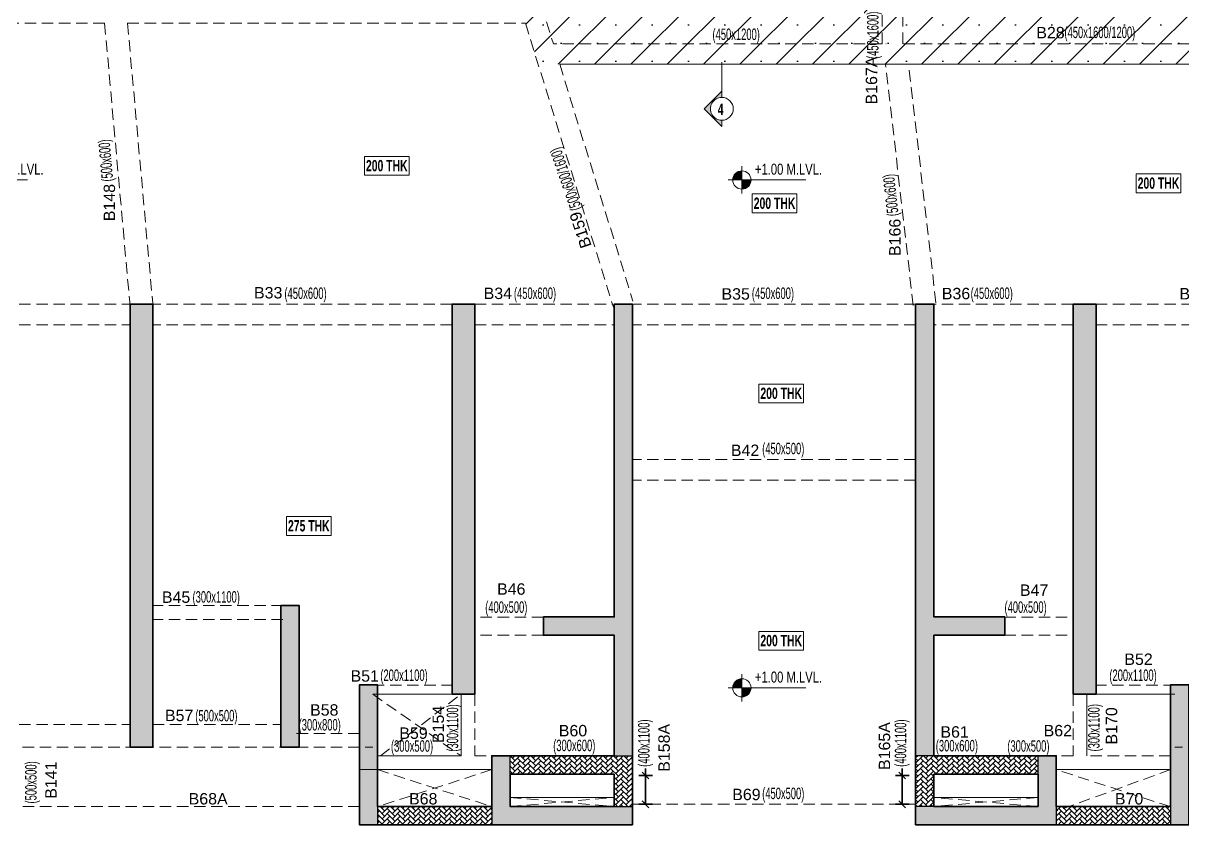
# Model space of a CAD drawing. Header units: millimetres. Extents: x 0 to 31858296, y -21599035 to 0.
# Drawn here: x 31804631 to 31830023, y -21468434 to -21450884 of the extents above; entities that cross this region are included whole.
import ezdxf
from ezdxf.enums import TextEntityAlignment as Align

# ---------------------------------------------------------------- set-up
doc = ezdxf.new("R2010")
doc.units = ezdxf.units.MM
doc.header["$LTSCALE"] = 1000
doc.header["$MEASUREMENT"] = 0
doc.header["$PDMODE"] = 3
doc.linetypes.add('HIDDEN', pattern=[0.375, 0.25, -0.125])
for name, color, linetype, lineweight in [('A-FLOR-IDEN', 11, 'Continuous', 9), ('A-HIDD-ABVE', 8, 'HIDDEN', 20), ('G-____-____-DIMS', 7, 'Continuous', 9), ('G-ANNO-SYMB', 1, 'Continuous', 9), ('S-BEAM', 7, 'Continuous', 18), ('S-BEAM-IDEN', 2, 'Continuous', 9), ('S-COL HATCH', 9, 'Continuous', 0), ('S-COLS', 5, 'Continuous', 35)]:
    doc.layers.add(name, color=color, linetype=linetype, lineweight=lineweight)
for name, color, linetype in [('Beam Nos', 7, 'Continuous'), ('changes', 7, 'Continuous'), ('HATCH', 8, 'Continuous'), ('S-CUTOUT', 1, 'Continuous')]:
    doc.layers.add(name, color=color, linetype=linetype)
doc.styles.add('SC-BBS1', font='SansSerif')
doc.styles.add('SOBHA', font='swisscl.ttf')
doc.styles.add('Swis721 LtCn BT', font='swisscl.ttf', dxfattribs={"width": 0.9, "height": 233.3551617873649})
doc.styles.add('Swis721 LtCn BT_1', font='swisscl.ttf', dxfattribs={"height": 239.9999999999999})
doc.styles.add('Swis721 LtCn BT_B', font='', dxfattribs={"width": 0.9, "height": 246.9183359013865})
doc.styles.get('Swis721 LtCn BT_B').set_extended_font_data('Swis721 LtCn BT', bold=True)
doc.dimstyles.new('S-100', dxfattribs={"dimscale": 100, "dimtxt": 2.5, "dimasz": 1.5, "dimexe": 1.5, "dimexo": 1.5, "dimgap": 0.1, "dimtad": 0, "dimdec": 0, "dimrnd": 0.0005, "dimzin": 0, "dimdsep": 46, "dimtxsty": 'SOBHA', "dimblk": 'OBLIQUE', "dimcen": 0.09, "dimclrd": 8, "dimclre": 8, "dimclrt": 6, "dimadec": 0, "dimazin": 0, "dimtfac": 1, "dimtdec": 0, "dimtofl": 0, "dimtmove": 0, "dimatfit": 3, "dimfxl": 1.5, "dimfxlon": 1, "dimtolj": 1, "dimtzin": 0, "dimlwd": -1, "dimlwe": -1, "dimarcsym": 0})
pattern_1 = [(45, (-31973973.82625524, 21015692.20858414), (0, 113.1370849898476), [240, -80]), (135, (-31973917.25771274, 21015748.77712664), (8.9e-15, 113.1370849898476), [240, -80])]
pattern_2 = [(45, (-31802317.49999953, 20729084.54824087), (0, 113.1370849898476), [240, -80]), (135, (-31802260.93145703, 20729141.11678337), (8.9e-15, 113.1370849898476), [240, -80])]

# ---------------------------------------------------------------- blocks, each defined once
blk = doc.blocks.new('Spot Elevations - M_Spot Elevation - Target Filled-23738-FIRST FLOOR  FRAMING PLAN _NTA_')
at = {"layer": 'G-____-____-DIMS'}
h = blk.add_hatch(color=256, dxfattribs=at)
edge = h.paths.add_edge_path(flags=0)
edge.add_line((1.6e-15, 0), (-1.999999999999998, 0))
edge.add_arc((-2.6e-15, 1.9e-15), 1.999999999999994, 90.00000000000023, 180.0000000000001, ccw=False)
edge.add_line((1.6e-15, 1.999999999999998), (1.6e-15, 0))
h = blk.add_hatch(color=256, dxfattribs=at)
edge = h.paths.add_edge_path(flags=0)
edge.add_line((1.6e-15, 0), (2.000000000000003, 0))
edge.add_arc((9e-15, -5.8e-15), 1.999999999999992, 269.9999999999993, 359.99999999999983, ccw=False)
edge.add_line((1.6e-15, -1.999999999999999), (1.6e-15, 0))
for p, q in [((1.9e-15, -2.999999999999999), (1.9e-15, 2.999999999999999)), ((-2.999999999999997, 0), (14, 0))]:
    blk.add_line(p, q, dxfattribs=at)
blk.add_circle((1.6e-15, 0), 2.000000000000001, dxfattribs=at)
blk = doc.blocks.new('Detail View - M_Section Head - Structural Type 1-785420-STILT FLOOR FRAMING PLAN')
at = {"layer": 'G-ANNO-SYMB'}
h = blk.add_hatch(color=9, dxfattribs=at)
edge = h.paths.add_edge_path(flags=0)
edge.add_line((-8.500000000000005, -4e-16), (-9.8556349186104, -4e-16))
edge.add_line((-9.8556349186104, 0), (-5.988771130054798, 3.866863788555649))
edge.add_line((-5.988771130054798, 3.866863788555649), (-2.121907341499162, -3.15e-14))
edge.add_line((-2.121907341499162, -3.21e-14), (-3.500000000000005, -3.77e-14))
edge.add_arc((-6.000000000000005, 1.5e-15), 2.499999999999998, 359.9999999999996, 540.0000000000001)
for p, q in [((-5.988771130054798, 3.866863788555649), (-9.8556349186104, -2.1e-15)), ((-5.988771130054798, 3.866863788555649), (-2.121907341499185, -8.5e-15)), ((-8.500000000000005, -4e-16), (-9.855634918610399, -4e-16)), ((-3.500000000000005, -8.8e-15), (-2.121907341499186, -8.8e-15))]:
    blk.add_line(p, q, dxfattribs=at)
at = {"layer": 'G-ANNO-SYMB', "color": 5}
for p, q in [((-5.988771130054798, 3.866863788555649), (-9.8556349186104, 0)), ((-2.121907341499162, -3.17e-14), (-5.988771130054798, 3.866863788555649)), ((-9.8556349186104, -4e-16), (-8.500000000000005, -4e-16)), ((-3.500000000000005, -3.77e-14), (4.242053689179703, -6e-15)), ((-3.500000000000005, -3.77e-14), (-2.121907341499162, -3.21e-14))]:
    blk.add_line(p, q, dxfattribs=at)
at = {"layer": 'G-ANNO-SYMB'}
blk.add_arc((-6.000000000000005, 1.7e-15), 2.500000000000002, 359.9999999999993, 179.9999999999996, dxfattribs=at)
at = {"layer": 'G-ANNO-SYMB', "color": 5}
for centre, radius, start, end in [((-6.000000000000005, 1.5e-15), 2.499999999999998, 359.9999999999996, 180.0000000000001), ((-6.000000000000005, 1.95e-14), 2.500000000000002, 180, 359.9999999999983)]:
    blk.add_arc(centre, radius, start, end, dxfattribs=at)
blk = doc.blocks.new('A$C89844c14')
at = {"layer": 'S-COL HATCH', "transparency": 33554687}
h = blk.add_hatch(dxfattribs=at)
h.set_pattern_fill('ANSI31', color=256, scale=500)
h.set_pattern_definition([(45, (-31243118.95039071, 21573255.04475099), (-44.19417382415922, 44.19417382415922), [])])
edge = h.paths.add_edge_path()
edge.add_line((-12641.36437787861, -10574.03004626185), (46763.39400777965, -10574.03004626185))
edge.add_line((46763.39400777965, -10574.03004626185), (50158.63604889065, -10423.83620051294))
edge.add_line((50158.63604889065, -10423.83620051294), (50158.63604889065, 18363.45195051283))
edge.add_arc((65986.83610693365, 101151.7779547721), 84287.8332837242, 235.3318360843077, 259.1763076908551, ccw=False)
edge.add_arc((-8442.753611341119, 269.379661232233), 41199.68046838963, 49.9961516128636, 101.0852321286915)
edge.add_line((-16364.17637338489, 40700.36693736166), (-15223.62516012043, 21151.17039509863))
edge.add_line((-15223.62516012043, 21151.17039509863), (-12641.36437787861, 21151.17039486021))
edge.add_line((-12641.36437787861, 21151.17039486021), (-12641.36437787861, -10574.03004626185))
edge = h.paths.add_edge_path(flags=16)
edge.add_line((-12291.36437835544, -10224.03004578501), (46755.65639505535, -10224.03004578501))
edge.add_line((46755.65639505535, -10224.03004578501), (49808.63604841381, -10088.97671297937))
edge.add_line((49808.63604841381, -10088.97671297937), (49808.63604841381, 18074.53277989477))
edge.add_arc((65986.83610427752, 101151.777949918), 84637.83327854906, 235.3207608542366, 258.9803174311657, ccw=False)
edge.add_arc((-8442.753610882908, 269.3796631880104), 40849.68046623029, 49.97334944151059, 100.6567920093794)
edge.add_line((-15996.90336217731, 40414.50658699125), (-14893.4499033913, 21501.17039509863))
edge.add_line((-14893.4499033913, 21501.17039509863), (-12291.36437835544, 21501.17039462179))
edge.add_line((-12291.36437835544, 21501.17039462179), (-12291.36437835544, -10224.03004578501))
at = {"layer": 'S-COLS'}
for points, elevation in [([(-12641.36437787861, -10574.03004626185), (46763.39400777965, -10574.03004626185), (50158.63604889065, -10423.83620051294), (50158.63604889065, 18363.45195051283, -0.104418166803797), (18042.01030120998, 31828.38711067289, 0.2266855225477514), (-16364.17637338489, 40700.36693736166), (-15223.62516012043, 21151.17039509863), (-12641.36437787861, 21151.17039486021)], -9.701837e-10), ([(-12291.36437835544, -10224.03004578501), (46755.65639505535, -10224.03004578501), (49808.63604841381, -10088.97671297937), (49808.63604841381, 18074.53277989477, -0.1036025941680122), (17829.4674840942, 31549.83351107687, 0.2248253873117498), (-15996.90336217731, 40414.50658699125), (-14893.4499033913, 21501.17039509863), (-12291.36437835544, 21501.17039462179)], -3.2951e-10)]:
    blk.add_lwpolyline(points, format="xyb", close=True, dxfattribs=dict(at, elevation=elevation))
blk = doc.blocks.new('_OBLIQUE')
at = {"color": 0, "linetype": 'ByBlock'}
blk.add_line((-0.5, -0.5), (0.5, 0.5), dxfattribs=at)
blk = doc.blocks.new('*D204')
at = {"layer": 'Defpoints', "color": 0, "transparency": 16777216}
for p in [(31817569.16507876, -21467353.69672089), (31818258.80946711, -21467353.69672089), (31817869.16628598, -21467986.19690776)]:
    blk.add_point(p, dxfattribs=at)
at = {"layer": 'S-COLS', "color": 8, "transparency": 16777216}
for p, q in [((31818258.80946711, -21467353.69672089), (31818258.80946711, -21467203.69672089)), ((31818108.80946711, -21467353.69672089), (31818408.8094671, -21467353.69672089)), ((31818258.80946711, -21467986.19690776), (31818258.80946711, -21467353.69672089)), ((31818108.80946711, -21467986.19690776), (31818408.8094671, -21467986.19690776))]:
    blk.add_line(p, q, dxfattribs=at)
at = {"layer": 'S-COLS', "color": 8, "transparency": 16777216, "xscale": 150, "yscale": 150, "zscale": 150}
for p, rotation in [((31818258.80946711, -21467353.69672089), 90), ((31818258.80946711, -21467986.19690776), 270)]:
    blk.add_blockref('_OBLIQUE', p, dxfattribs=dict(at, rotation=rotation))
at = {"layer": 'S-COLS', "color": 6, "transparency": 16777216, "insert": (31818258.80946709, -21466646.44901448), "char_height": 250, "attachment_point": 5, "rotation": 90, "style": 'SOBHA'}
blk.add_mtext('\\A1;{\\W0.8;\\C2;(400x1100)}', dxfattribs=at)
blk = doc.blocks.new('*D205')
at = {"layer": 'Defpoints', "color": 0, "transparency": 16777216}
for p in [(31823879.52055691, -21467353.69672089), (31824569.164945, -21467353.69672089), (31824269.16373778, -21467986.19690776)]:
    blk.add_point(p, dxfattribs=at)
at = {"layer": 'S-COLS', "color": 8, "transparency": 16777216}
for p, q in [((31823879.52055691, -21467353.69672089), (31823879.52055691, -21467203.69672089)), ((31824029.52055692, -21467353.69672089), (31823729.52055692, -21467353.69672089)), ((31823879.52055691, -21467986.19690776), (31823879.52055691, -21467353.69672089)), ((31824029.52055692, -21467986.19690776), (31823729.52055692, -21467986.19690776))]:
    blk.add_line(p, q, dxfattribs=at)
at = {"layer": 'S-COLS', "color": 8, "transparency": 16777216, "xscale": 150, "yscale": 150, "zscale": 150}
for p, rotation in [((31823879.52055691, -21467353.69672089), 90), ((31823879.52055691, -21467986.19690776), 270)]:
    blk.add_blockref('_OBLIQUE', p, dxfattribs=dict(at, rotation=rotation))
at = {"layer": 'S-COLS', "color": 6, "transparency": 16777216, "insert": (31823879.52055691, -21466646.44901448), "char_height": 250, "attachment_point": 5, "rotation": 90, "style": 'SOBHA'}
blk.add_mtext('\\A1;{\\W0.8;\\C2;(400x1100)}', dxfattribs=at)
blk = doc.blocks.new('A$C0bd9de3c')
at = {"layer": 'S-COL HATCH', "transparency": 33554687}
h = blk.add_hatch(color=256, dxfattribs=at)
h.dxf.hatch_style = 1
h.paths.add_polyline_path([(4654.332004070282, 6500.005486488342), (5154.357317447662, 6500.005486488342), (5154.357317447662, 16200.00484633446), (4654.332004070282, 16200.00484633446)])
h = blk.add_hatch(color=256, dxfattribs=at)
h.dxf.hatch_style = 1
h.paths.add_polyline_path([(11704.35713386535, 7660.00012087822), (12204.35713434219, 7660.00012087822), (12204.35713434219, 16199.99550843239), (11704.35713386535, 16199.99550843239)])
h = blk.add_hatch(color=256, dxfattribs=at)
h.dxf.hatch_style = 1
h.paths.add_polyline_path([(15654.35713434219, 16199.99550843239), (15254.35713386535, 16199.99550843239), (15254.35713386535, 9350.00012087822), (13704.35312795639, 9350.00012087822), (13704.35312795639, 8949.996897540987), (15254.35713386535, 8949.996897540987), (15254.35713386535, 6310.000121116638), (15654.35713434219, 6310.000121116638)])
h = blk.add_hatch(color=256, dxfattribs=at)
h.dxf.hatch_style = 1
h.paths.add_polyline_path([(21854.35771372914, 6310.000121116638), (22254.35771420598, 6310.000121116638), (22254.35771420598, 8949.996897540987), (23804.36172011495, 8949.996897540987), (23804.36172011495, 9350.00012087822), (22254.35771420598, 9350.00012087822), (22254.35771420598, 16199.99550843239), (21854.35771372914, 16199.99550843239)])
h = blk.add_hatch(color=256, dxfattribs=at)
h.dxf.hatch_style = 1
h.paths.add_polyline_path([(25804.35771420598, 7660.00012087822), (25304.35771372915, 7660.00012087822), (25304.35771372915, 16199.99550843239), (25804.35771420598, 16199.99550843239)])
h = blk.add_hatch(color=256, dxfattribs=at)
h.dxf.hatch_style = 1
h.paths.add_polyline_path([(8354.35710144043, 9600.000071763992), (7954.356971547007, 9600.000077486038), (7954.356960773468, 6500.004975557327), (8354.356960773468, 6500.004975557327)])
h = blk.add_hatch(color=256, dxfattribs=at)
h.dxf.hatch_style = 1
h.paths.add_polyline_path([(10074.35713386535, 7860.000121831894), (9674.357133865356, 7860.000121831894), (9674.357133865356, 4800), (10074.35713386535, 4800), (10074.35713386535, 5199.999999046326)])
h = blk.add_hatch(color=256, dxfattribs=at)
h.dxf.hatch_style = 1
h.paths.add_polyline_path([(27434.35771420598, 5199.999999046326), (27434.35771420598, 4800), (27834.35771420598, 4800), (27834.35771420598, 7860.000121831894), (27434.35771420598, 7860.000121831894)])
h = blk.add_hatch(color=256, dxfattribs=at)
h.dxf.hatch_style = 1
h.paths.add_polyline_path([(15654.35713434219, 4800), (15654.35713434219, 5199.999999046326), (15254.35713386535, 5199.999999046326), (12974.35713434219, 5199.999999046326), (12974.35713434219, 5910.000121116638), (12974.35713434219, 6310.000121116638), (12574.3571357727, 6310.000121116638), (12574.3571357727, 5199.999999046326), (12574.3571357727, 4800)])
at = {"layer": 'S-COL HATCH'}
h = blk.add_hatch(dxfattribs=at)
h.set_pattern_fill('AR-HBONE', color=256, scale=20)
h.set_pattern_definition(pattern_2)
h.paths.add_polyline_path([(15254.35713434219, 5910.000121116638), (15254.35713386535, 5217.270322993398), (15254.36060367525, 5217.269919294864), (15254.36060415581, 5199.999999046326), (15654.35713434592, 5199.999999046326), (15654.35713434219, 6310.000121116638), (12974.35713434219, 6310.000121116638), (12974.35713434219, 6010.000121355057), (12974.35713481903, 5910.000121116638)])
at = {"layer": 'S-COL HATCH', "transparency": 33554687}
h = blk.add_hatch(color=256, dxfattribs=at)
h.dxf.hatch_style = 1
h.paths.add_polyline_path([(24934.35771229863, 4800), (24934.35771229863, 5199.999999046326), (24934.35771229863, 6310.000121116638), (24534.35771372914, 6310.000121116638), (24534.35771372914, 5910.000121116638), (24534.35771372914, 5199.999999046326), (22254.35771420598, 5199.999999046326), (21854.35771372914, 5199.999999046326), (21854.35771372914, 4800)])
at = {"layer": 'S-COL HATCH'}
h = blk.add_hatch(dxfattribs=at)
h.set_pattern_fill('AR-HBONE', color=256, scale=20)
h.set_pattern_definition(pattern_2)
h.paths.add_polyline_path([(22254.35771372914, 5910.000121116638), (22254.35771420598, 5217.270322993398), (22254.35424439609, 5217.269919294864), (22254.35424391553, 5199.999999046326), (21854.35771372542, 5199.999999046326), (21854.35771372914, 6310.000121116638), (24534.35771372914, 6310.000121116638), (24534.35771372914, 6010.000121355057), (24534.35771325231, 5910.000121116638)])
h = blk.add_hatch(dxfattribs=at)
h.set_pattern_fill('AR-HBONE', color=256, scale=20)
h.set_pattern_definition(pattern_1)
h.paths.add_polyline_path([(12574.3571357727, 4800), (12574.3571357727, 5199.999999046326), (10074.35713386535, 5199.999999046326), (10074.35713386535, 4800)])
h = blk.add_hatch(dxfattribs=at)
h.set_pattern_fill('AR-HBONE', color=256, scale=20)
h.set_pattern_definition(pattern_1)
h.paths.add_polyline_path([(27434.35771420598, 4800), (27434.35771420598, 5199.999999046326), (24934.35771229863, 5199.999999046326), (24934.35771229863, 4800)])
at = {"layer": 'changes'}
for p, q in [((12974.35713434219, 5910.000121116638), (12974.35713434219, 6310.000121116638)), ((15254.35713386535, 6310.000121116638), (15654.35713434219, 6310.000121116638)), ((22254.35771420598, 6310.000121116638), (21854.35771372914, 6310.000121116638)), ((24534.35771372914, 5910.000121116638), (24534.35771372914, 6310.000121116638)), ((10074.35713386535, 5199.999999046326), (10074.35713386535, 4800)), ((12574.3571357727, 5199.999999046326), (12574.3571357727, 4800)), ((15254.35713386535, 5199.999999046326), (15654.35713434219, 5199.999999046326)), ((22254.35771420598, 5199.999999046326), (21854.35771372914, 5199.999999046326)), ((24934.35771229863, 5199.999999046326), (24934.35771229863, 4800)), ((27434.35771420598, 5199.999999046326), (27434.35771420598, 4800))]:
    blk.add_line(p, q, dxfattribs=at)
at = {"layer": 'S-COLS'}
for points, elevation in [([(4654.332004070282, 6500.005486488342), (5154.357317447662, 6500.005486488342), (5154.357317447662, 16200.00484633446), (4654.332004070282, 16200.00484633446)], -7.379508e-10), ([(7954.356971547007, 9600.000077486038), (8354.35710144043, 9600.000071763992), (8354.356960773468, 6500.004975557327), (7954.356960773468, 6500.004975557327)], -7.381996e-10)]:
    blk.add_lwpolyline(points, close=True, dxfattribs=dict(at, elevation=elevation))
for points in [[(15654.35713434219, 4800), (15654.35713434219, 16199.99550843239), (15254.35713386535, 16199.99550843239), (15254.35713386535, 9350.00012087822), (13704.35312795639, 9350.00012087822), (13704.35312795639, 8949.996897540987), (15254.35713386535, 8949.996897540987), (15254.35713386535, 6310.000121116638), (12574.3571357727, 6310.000121116638), (12574.3571357727, 5199.999999046326), (10074.35713386535, 5199.999999046326), (10074.35713386535, 7860.000121831894), (9674.357133865356, 7860.000121831894), (9674.357133865356, 4800), (15654.35713434219, 4800)], [(21854.35771372914, 4800), (21854.35771372914, 16199.99550843239), (22254.35771420598, 16199.99550843239), (22254.35771420598, 9350.00012087822), (23804.36172011495, 9350.00012087822), (23804.36172011495, 8949.996897540987), (22254.35771420598, 8949.996897540987), (22254.35771420598, 6310.000121116638), (24934.35771229863, 6310.000121116638), (24934.35771229863, 5199.999999046326), (27434.35771420598, 5199.999999046326), (27434.35771420598, 7860.000121831894), (27834.35771420598, 7860.000121831894), (27834.35771420598, 4800), (21854.35771372914, 4800)]]:
    blk.add_lwpolyline(points, dxfattribs=at)
for points in [[(11704.35713386535, 7660.00012087822), (12204.35713434219, 7660.00012087822), (12204.35713434219, 16199.99550843239), (11704.35713386535, 16199.99550843239)], [(25804.35771420598, 7660.00012087822), (25304.35771372915, 7660.00012087822), (25304.35771372915, 16199.99550843239), (25804.35771420598, 16199.99550843239)], [(15254.35713386535, 5910.000121116638), (12974.35713434219, 5910.000121116638), (12974.35713434219, 5199.999999046326), (15254.35713386535, 5199.999999046326)], [(22254.35771420598, 5910.000121116638), (24534.35771372914, 5910.000121116638), (24534.35771372914, 5199.999999046326), (22254.35771420598, 5199.999999046326)]]:
    blk.add_lwpolyline(points, close=True, dxfattribs=at)

msp = doc.modelspace()

# ---------------------------------------------------------------- hatches: boundary and pattern name
at = {"layer": 'HATCH'}
h = msp.add_hatch(dxfattribs=at)
h.set_pattern_fill('TRIANG', color=9, scale=1500)
h.set_pattern_definition([(60, (439301.5000000001, 0), (-281.2499994554893, 487.1392893143734), [281.25, -281.25]), (120, (439301.5000000001, 0), (-562.4999994554892, 3.143734856e-07), [281.2499999999998, -281.2499999999998]), (0, (439160.875, 243.5696444995701), (281.25, 487.139289), [281.25, -281.25])])
edge = h.paths.add_edge_path()
edge.add_line((31794519.16211719, -21457486.19399705), (31790023.44354467, -21457486.19399705))
edge.add_line((31790023.44354467, -21457486.19399705), (31790023.44354467, -21451735.02653316))
edge.add_line((31790023.44354467, -21451735.02653316), (31787421.35801964, -21451735.02653268))
edge.add_line((31787421.35801964, -21451735.02653268), (31786315.56355598, -21432781.56521813))
edge.add_line((31786315.56355598, -21432781.56521813), (31786317.90456086, -21432821.69034078))
edge.add_line((31786317.90456086, -21432821.69034078), (31789359.56121129, -21432367.1399234))
edge.add_line((31789359.56121129, -21432367.1399234), (31792435.81895444, -21432142.51227802))
edge.add_line((31792435.81895444, -21432142.51227802), (31795501.82214282, -21432149.66093282))
edge.add_line((31795501.82214282, -21432149.66093282), (31798542.75989398, -21432372.38007474))
edge.add_line((31798542.75989398, -21432372.38007474), (31804633.64870025, -21433559.3692702))
edge.add_line((31804633.64870025, -21433559.3692702), (31804575.57289495, -21439603.99815172))
edge.add_line((31804575.57289495, -21439603.99815172), (31799165.01352095, -21439636.20802927))
edge.add_line((31799165.01352095, -21439636.20802927), (31799165.0135237, -21446085.01489819))
edge.add_line((31799165.0135237, -21446085.01489819), (31798734.72138871, -21446086.20141814))
edge.add_line((31798734.72138871, -21446086.20141814), (31798718.87107467, -21446836.20141815))
edge.add_line((31798718.87107467, -21446836.20141815), (31797150.89161298, -21446836.20086194))
edge.add_line((31797150.89161298, -21446836.20086194), (31797150.89161297, -21450136.19124912))
edge.add_line((31797150.89161297, -21450136.19124912), (31797150.89161297, -21450136.19208263))
edge.add_line((31797150.89161297, -21450136.19208263), (31797141.75547371, -21450886.19208263))
edge.add_line((31797141.75547371, -21450886.19208263), (31797160.02775227, -21457036.19399709))
h = msp.add_hatch(dxfattribs=at)
h.set_pattern_fill('SACNCR', color=256, scale=6000)
h.set_pattern_definition([(45, (439301.5000000001, 0), (-397.747564417433, 397.747564417433), []), (45, (439699.2475659996, 0), (-397.747564417433, 397.747564417433), [0, -562.5])])
h.paths.add_polyline_path([(31818107.44571386, -21440086.20802806), (31819244.12227551, -21440951.90571611), (31820881.09438595, -21442190.44078625), (31822343.95330933, -21443157.99695138), (31823781.39530205, -21444067.12714814), (31825108.81565333, -21444871.38483813), (31826271.27006879, -21445548.76738574), (31827967.34657011, -21446493.47266571), (31832635.98143327, -21448840.41130056), (31834654.50295503, -21449746.71819537), (31836299.51351777, -21450438.91128645), (31839816.98200127, -21451785.02657498), (31815908.08385382, -21451785.02657498), (31815629.8417423, -21450886.19208263), (31815640.01354438, -21440085.03825735)])

# ---------------------------------------------------------------- linework, layer by layer
at = {"layer": 'A-FLOR-IDEN', "color": 8, "flags": 128}
for points in [[(31813081.61197304, -21453801.36747908), (31813081.61197304, -21454213.19287591), (31812104.11197304, -21454213.19287591), (31812104.11197304, -21453801.36747908)], [(31813081.61197304, -21453801.36747908), (31813081.61197304, -21454213.19287591), (31812104.11197304, -21454213.19287591), (31812104.11197304, -21453801.36747908)], [(31829980.03163868, -21454183.86747909), (31829980.03163868, -21454595.69287591), (31829002.53163868, -21454595.69287591), (31829002.53163868, -21454183.86747909)], [(31829980.03163868, -21454183.86747909), (31829980.03163868, -21454595.69287591), (31829002.53163868, -21454595.69287591), (31829002.53163868, -21454183.86747909)], [(31821572.61197304, -21454623.86747908), (31821572.61197304, -21455035.69287591), (31820595.11197304, -21455035.69287591), (31820595.11197304, -21454623.86747908)], [(31821572.61197304, -21454623.86747908), (31821572.61197304, -21455035.69287591), (31820595.11197304, -21455035.69287591), (31820595.11197304, -21454623.86747908)], [(31821718.33874849, -21458785.58551598), (31821718.33874849, -21459197.41091281), (31820740.83874849, -21459197.41091281), (31820740.83874849, -21458785.58551598)], [(31810397.01794187, -21461685.83397973), (31810397.01794187, -21462097.65937655), (31811374.51794187, -21462097.65937655), (31811374.51794187, -21461685.83397973)], [(31821718.33874849, -21464199.87015844), (31821718.33874849, -21464611.69555526), (31820740.83874849, -21464611.69555526), (31820740.83874849, -21464199.87015844)]]:
    msp.add_lwpolyline(points, close=True, dxfattribs=at)
at = {"layer": 'A-HIDD-ABVE', "linetype": 'HIDDEN'}
for p, q in [((31812289.1650569, -21465576.19680618), (31814219.16505737, -21466926.19680594)), ((31812456.55620662, -21466926.19680596), (31814219.16505738, -21465576.19680618)), ((31812393.02656966, -21467226.19680595, -1.1459779e-09), (31814893.02657157, -21468036.18824478, -1.1459779e-09)), ((31814893.02657157, -21467226.19680595, -1.1459779e-09), (31812393.02656966, -21468036.18824478, -1.1459779e-09)), ((31829753.02715, -21467226.19680594, -1.1459779e-09), (31827249.16442747, -21468136.19692801)), ((31829753.02715, -21468036.18824478, -1.1459779e-09), (31827249.16442747, -21467226.19680594)), ((31815289.16626523, -21467836.02341319), (31817569.16626476, -21468036.19692801)), ((31815289.16626523, -21468036.19692801), (31817569.16626476, -21467836.02341319)), ((31826849.16322104, -21467836.02341319), (31824569.16322152, -21468036.19692801)), ((31826849.16322104, -21468036.19692801), (31824569.16322152, -21467836.02341319))]:
    msp.add_line(p, q, dxfattribs=at)
at = {"layer": 'S-BEAM', "linetype": 'HIDDEN'}
for p, q in [((31823440.01354401, -21451335.02657499, -1.4129938e-09), (31823440.01354401, -21446536.20141815, -1.0668694e-09)), ((31823890.01354421, -21451335.02657498, -1.0089838e-09), (31823890.01354407, -21446536.20141816, -1.0508536e-09)), ((31806414.10652136, -21450886.19208263), (31799173.55827508, -21450886.19208263)), ((31806414.10652136, -21450886.19208263, -1.1448386e-09), (31806970.16090392, -21457058.62293788, -1.4755992e-09)), ((31806916.02594736, -21450885.02231192, -1.1471799e-09), (31807468.14426366, -21457013.76122357, -1.4755992e-09)), ((31806916.13132822, -21450886.19208263), (31815629.8417423, -21450886.19208263, -1.0961757e-09)), ((31815629.8417423, -21450886.19208263, -1.1503171e-09), (31817554.22785742, -21457102.73711729)), ((31816090.01354485, -21450850.99352957, -1.1438201e-09), (31816239.8502253, -21451335.02657499, -1.1116888e-09)), ((31816018.87566967, -21451335.02657499, -1.4882561e-09), (31816015.01365344, -21451335.026575, -1.4883692e-09)), ((31823440.01354401, -21451335.02657499, -1.4129938e-09), (31816239.85022531, -21451335.02657499, -1.4817851e-09)), ((31823526.84698801, -21451335.02657499, -1.4121642e-09), (31823518.87567074, -21451335.02657499, -1.4122403e-09)), ((31834657.70027128, -21451335.02657499, -1.3058185e-09), (31823890.01354421, -21451335.02657499, -1.4086944e-09)), ((31816379.15167764, -21451785.02657498, -1.0818168e-09), (31817984.10226142, -21456969.66571996)), ((31824120.7877576, -21457064.634305), (31823516.40830544, -21451785.02657498, -1.1528241e-09)), ((31824617.54351639, -21457007.76853225), (31824019.67373435, -21451785.02657498, -1.1483523e-09)), ((31800419.1682765, -21457036.19399737), (31806969.1399271, -21457036.19399738, -1.4755992e-09)), ((31814019.13689108, -21457036.19399737), (31807469.16524048, -21457036.19399738, -1.4755992e-09)), ((31814519.19322319, -21457036.19399737), (31817541.96376444, -21457036.20135244)), ((31824169.16442747, -21457036.18633266), (31817996.36633126, -21457036.20135244)), ((31827619.13626166, -21457036.19399737), (31824569.16442795, -21457036.20141862)), ((31828119.19259377, -21457036.19399737), (31834669.16424436, -21457036.19399738, -1.4755992e-09)), ((31800419.1682765, -21457486.19399737), (31806969.1399271, -21457486.1939974)), ((31814019.13689108, -21457486.19399737), (31807469.16524048, -21457486.1939974)), ((31814519.1928582, -21457486.19399737), (31817569.16469191, -21457486.20141864)), ((31824169.1644289, -21457486.18633265, -1.4988759e-09), (31817969.16505737, -21457486.20141864)), ((31827619.13662664, -21457486.19399737), (31824569.16479293, -21457486.20141864)), ((31828119.19259377, -21457486.19399737), (31834669.16424436, -21457486.1939974)), ((31824169.165147, -21460436.20174022), (31817969.16554713, -21460436.20174022)), ((31824169.165147, -21460886.20133674), (31817969.16554713, -21460886.20174023)), ((31810319.16489229, -21463636.19684957, -1.4758481e-09), (31807469.1652382, -21463636.19684957, -1.4755992e-09)), ((31810319.16489229, -21463936.19684957, -1.4758481e-09), (31807469.1652382, -21463936.19684957, -1.4755992e-09)), ((31816019.16105099, -21463886.19680618), (31814519.16505737, -21463886.19680618)), ((31826119.16843529, -21463886.19680618), (31827619.1644289, -21463886.19680618)), ((31816019.16105099, -21464286.19680618), (31814519.16505737, -21464286.19680618)), ((31826119.16843529, -21464286.19680618), (31827619.1644289, -21464286.19680618)), ((31812289.1650569, -21465376.19680522), (31814019.1650569, -21465376.19680522)), ((31829849.16442938, -21465376.19680522), (31828119.16442938, -21465376.19680522)), ((31814519.16505737, -21465576.19680618), (31814519.16505737, -21466926.19680594)), ((31827619.1644289, -21465576.19680618), (31827619.1644289, -21466926.19680594)), ((31800419.16827421, -21466236.19186638), (31806969.13992481, -21466236.19186638)), ((31807469.1652382, -21466236.19186638, -1.4755992e-09), (31810269.16488325, -21466236.19186621, -1.3970286e-09)), ((31810619.16490421, -21466436.19186638), (31812071.56428714, -21466436.19186638)), ((31804619.16582518, -21466736.19207402), (31812289.16505461, -21466736.19186639)), ((31837519.16486896, -21466736.19207402), (31829849.16563952, -21466736.19186639)), ((31814519.16505737, -21466926.19680594), (31815293.02657015, -21466926.19680594)), ((31827619.16442891, -21466926.19680595), (31827249.16442747, -21466926.19680594)), ((31829753.02715, -21466926.19680596), (31827919.16442889, -21466926.19680594)), ((31817969.16505689, -21467986.1969273), (31824169.16483307, -21467986.1969273)), ((31804623.02736857, -21468036.18772169, -1.5543074e-09), (31811993.02659801, -21468036.18824383, -1.1459779e-09))]:
    msp.add_line(p, q, dxfattribs=at)
at = {"layer": 'S-BEAM', "ltscale": 250000}
msp.add_line((31816379.15167764, -21451785.02657497), (31834658.60613589, -21451785.02657498, -1.1600223e-09), dxfattribs=at)
at = {"layer": 'S-BEAM'}
for p, q in [((31812289.1650569, -21465576.19680522), (31814019.1650569, -21465576.19680522)), ((31814219.16505737, -21465576.19680618), (31814219.16505737, -21466926.19680594)), ((31827919.1644289, -21465576.19680618), (31827919.1644289, -21466926.19680595)), ((31829849.16442938, -21465576.19680522), (31828119.16442938, -21465576.19680522)), ((31812393.02656966, -21466926.19680596), (31814219.16505736, -21466926.19680594)), ((31811993.02656966, -21467226.19680595), (31814893.02657157, -21467226.19680595, -1.1459779e-09)), ((31829753.02715, -21467226.19680594, -1.1459779e-09), (31827249.16442747, -21467226.19680594))]:
    msp.add_line(p, q, dxfattribs=at)
at = {"layer": 'S-BEAM', "elevation": -7.376485e-10}
for points in [[(31817569.16626476, -21468036.19692801), (31815289.16626523, -21468036.19692801), (31815289.16626523, -21467836.02341319), (31817569.16626476, -21467836.02341319)], [(31824569.16322152, -21468036.19692801), (31826849.16322104, -21468036.19692801), (31826849.16322104, -21467836.02341319), (31824569.16322152, -21467836.02341319)]]:
    msp.add_lwpolyline(points, close=True, dxfattribs=at)

# ---------------------------------------------------------------- block references
at = {"layer": 'G-____-____-DIMS', "xscale": 99.99999999999991, "yscale": 99.99999999999991, "zscale": 99.99999999999991}
for p in [(31803322.3356314, -21454316.3748772), (31820368.3356314, -21454316.3748772), (31820368.3356314, -21465435.3748772)]:
    msp.add_blockref('Spot Elevations - M_Spot Elevation - Target Filled-23738-FIRST FLOOR  FRAMING PLAN _NTA_', p, dxfattribs=at)
at = {"layer": 'G-ANNO-SYMB', "extrusion": (0, 0, -1), "xscale": -99.99999999999991, "yscale": 99.99999999999991, "zscale": 99.99999999999991, "rotation": 270}
msp.add_blockref('Detail View - M_Section Head - Structural Type 1-785420-STILT FLOOR FRAMING PLAN', (-31819929.62427657, -21452159.40773975), dxfattribs=at)
at = {"layer": 'S-COL HATCH', "color": 4}
msp.add_blockref('A$C89844c14', (31802314.80792303, -21473236.19692778), dxfattribs=at)
at = {"layer": 'S-CUTOUT'}
msp.add_blockref('A$C0bd9de3c', (31802318.6694358, -21473232.74446923, -1.1459779e-09), dxfattribs=at)

# ---------------------------------------------------------------- texts
at = {"layer": 'A-FLOR-IDEN', "color": 1, "char_height": 246.9183359013865, "width": 1154.999999999998, "attachment_point": 2, "line_spacing_factor": 0.9642671421142559, "style": 'Swis721 LtCn BT_B'}
for s, insert in [('200 THK', (31812592.86197304, -21453879.40946064)), ('200 THK', (31812592.86197304, -21453879.40946064)), ('200 THK', (31829491.28163868, -21454261.90946064)), ('200 THK', (31829491.28163868, -21454261.90946064)), ('200 THK', (31821083.86197304, -21454701.90946064)), ('200 THK', (31821083.86197304, -21454701.90946064)), ('200 THK', (31821229.58874849, -21458863.62749755)), ('275 THK', (31810885.76794187, -21461763.87596129)), ('200 THK', (31821229.58874849, -21464277.91214))]:
    msp.add_mtext(s, dxfattribs=dict(at, insert=insert))
at = {"layer": 'Beam Nos', "color": 3, "style": 'SC-BBS1'}
for s, p in [('B28', (31827125.76060052, -21451290.59912108)), ('B33', (31809996.54229879, -21456985.64403529)), ('B34', (31815024.8143496, -21456999.05898952)), ('B35', (31820232.77195513, -21457011.61119214)), ('B36', (31825057.35777966, -21457003.69369388)), ('B37', (31830261.88767885, -21457007.44618867)), ('B42', (31820437.84746805, -21460435.42093868)), ('B46', (31815318.00040737, -21463472.48582705)), ('B47', (31826767.50040737, -21463497.48582705)), ('B45', (31807979.00040737, -21463649.98582705)), ('B52', (31829053.33575785, -21465009.11816424)), ('B51', (31812110.50040737, -21465375.4867696)), ('B57', (31808046.36524094, -21466240.30977075, -1.3994564e-09)), ('B58', (31811223.66944029, -21466120.21661926)), ('B59', (31813177.32660911, -21466628.13813779)), ('B60', (31816670.18932993, -21466573.06823493)), ('B61', (31825026.63232626, -21466600.89408766)), ('B62', (31827286.00437794, -21466572.6238214)), ('B68A', (31808681.77265605, -21468064.53823395)), ('B68', (31813390.83016405, -21468064.53823395)), ('B69', (31820467.33016405, -21467969.53823395)), ('B70', (31828847.33016404, -21468064.53823395))]:
    msp.add_text(s, height=250, dxfattribs=at).set_placement(p, align=Align.BOTTOM_CENTER)
for s, rotation, p in [('B167A', 90, (31823405.88113885, -21452139.59866725, -1.5263504e-09)), ('B148', 90, (31806717.83716176, -21454811.93082044, -1.1459779e-09)), ('B159', 108.4242155935854, (31817024.10636797, -21455348.99138155, -1.5541164e-09)), ('B166', 90, (31823918.46243776, -21455574.13951841, -1.5263504e-09)), ('B154', 90, (31813919.19889778, -21466237.14696855, -2.6212749e-09)), ('B170', 90, (31828661.59970463, -21466268.76667459)), ('B158A', 90, (31818865.26387372, -21466749.2923365, -2.2096838e-09)), ('B165A', 90, (31823689.97580976, -21466710.41337616, -2.5895294e-09)), ('B141', 90, (31805438.32729668, -21467455.88200972))]:
    msp.add_text(s, height=250, rotation=rotation, dxfattribs=at).set_placement(p, align=Align.BOTTOM_CENTER)
at = {"layer": 'G-____-____-DIMS', "char_height": 239.9999999999999, "width": 1683.880654475457, "attachment_point": 1, "line_spacing_factor": 0.970125592708619, "style": 'Swis721 LtCn BT_1'}
for insert in [(31803607.71869204, -21453960.76482978), (31820653.71869204, -21453960.76482978), (31820653.71869204, -21465079.76482979)]:
    msp.add_mtext('+1.00 M.LVL.', dxfattribs=dict(at, insert=insert))
at = {"layer": 'G-ANNO-SYMB', "color": 5, "insert": (31819903, -21452895.33449236), "char_height": 246.9183359013865, "width": 329.9999999999996, "attachment_point": 8, "line_spacing_factor": 0.9642671421142559, "style": 'Swis721 LtCn BT_B'}
msp.add_mtext('4', dxfattribs=at)
at = {"layer": 'S-BEAM-IDEN', "style": 'Swis721 LtCn BT', "width": 0.8}
for s, rotation, p in [('(450x1600)', 90.00000000000031, (31823360.18032133, -21451667.49726815, -1.2059397e-09)), ('(450x1200)', 359.9999999999997, (31819724.99911978, -21451251.69324166, -1.3338058e-09)), ('(450x1600/1200)', 359.9999999999997, (31827432.1393557, -21451209.8587493)), ('(500x600)', 95.07955632983261, (31806603.20006187, -21454339.51533215, -1.367794e-09)), ('(500x600/1600)', 109.1773419647608, (31816865.93622958, -21454937.02419218, -2.2994264e-09)), ('(500x600)', 96.2612320463146, (31823801.57365353, -21455095.29235932, -2.3339344e-09)), ('(300x1100)', 359.9999999999997, (31808339.56423433, -21463569.50201765)), ('(400x500)', 359.9999999999996, (31814748.07666145, -21463794.06800457, -1.4713175e-09)), ('(200x1100)', 359.9999999999996, (31812451.96416928, -21465284.06800362, -1.4713175e-09)), ('(500x500)', 359.9999999999997, (31808399.89916681, -21466169.49703446)), ('(300x1100)', 89.99999999999969, (31814156.95136984, -21466833.02634898, -1.4713175e-09)), ('(300x1100)', 90.00000000000033, (31828201.21008117, -21466828.10871378, -1.4713175e-09)), ('(300x800)', 359.9999999999997, (31810662.6690272, -21466369.49703446)), ('(300x500)', 359.9999999999996, (31812684.50593107, -21466834.06800433, -1.4713175e-09)), ('(300x600)', 359.9999999999996, (31816236.73594673, -21466821.5745731, -1.4713175e-09)), ('(300x600)', 359.9999999999996, (31824614.23274878, -21466827.02283635, -1.4713175e-09)), ('(500x500)', 89.99999999999969, (31804924.37565091, -21467967.53382011))]:
    msp.add_text(s, height=250, rotation=rotation, dxfattribs=at).set_placement(p)
for s, p in [('(450x600)', (31810352.18519908, -21456921.22385915)), ('(450x600)', (31815377.34315647, -21456921.22385915)), ('(450x600)', (31820586.70359012, -21456921.22385915)), ('(450x600)', (31825378.61240387, -21456921.22385915)), ('(450x500)', (31820812.97417806, -21460321.23417324)), ('(400x500)', (31826119.21743819, -21463794.06800457, -1.4713175e-09)), ('(200x1100)', (31828415.32993037, -21465284.06800362, -1.4713175e-09)), ('(300x500)', (31826181.04668966, -21466834.06800433, -1.4713175e-09)), ('(450x500)', (31820812.97417806, -21467871.22936031))]:
    msp.add_text(s, height=250, dxfattribs=at).set_placement(p)

# ---------------------------------------------------------------- dimensions: what is measured, and where the dimension line sits
at = {"layer": 'S-COLS'}
for base, p1, p2, picture, middle in [((31818258.80946711, -21467353.69672089, 6.793358778e-07), (31817869.16628596, -21467986.19690776, 6.785982294e-07), (31817569.16507874, -21467353.69672088, 6.785982294e-07), '*D204', (31818258.80946709, -21466646.44901448, 6.793358778e-07)), ((31823879.52055691, -21467353.69672089, 6.793358778e-07), (31824269.16373776, -21467986.19690776, 6.785982294e-07), (31824569.16494498, -21467353.69672088, 6.785982294e-07), '*D205', (31823879.52055691, -21466646.44901448, 6.793358778e-07))]:
    dim = msp.add_linear_dim(base=base, p1=p1, p2=p2, angle=90, text='{\\W0.8;\\C2;(400x1100)}', dimstyle='S-100', dxfattribs=at)
    dim.commit()
    dim.dimension.update_dxf_attribs({"geometry": picture, "text_midpoint": middle})

doc.saveas('drawing.dxf')
